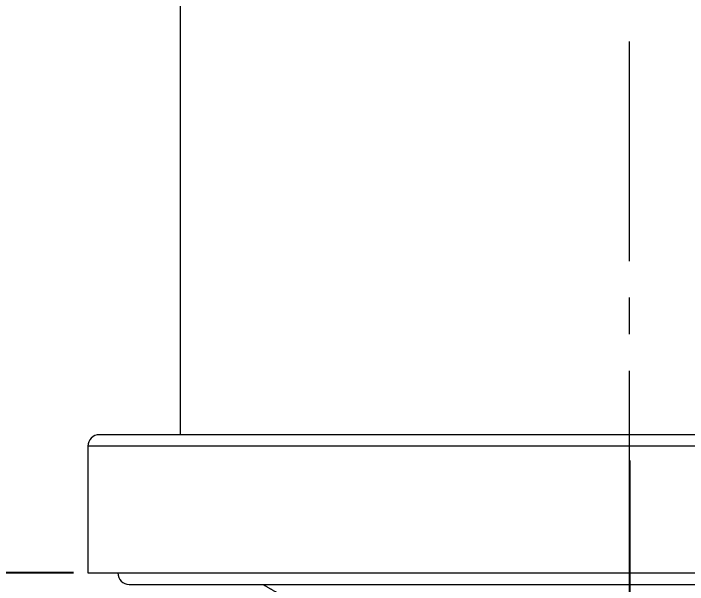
# Model space of a CAD drawing. Header units: millimetres. Extents: x 12315 to 13087, y 1034 to 1580.
# Drawn here: x 12828.6 to 12857.85, y 1217.82 to 1242.59 of the extents above; entities that cross this region are included whole.
import ezdxf

# ---------------------------------------------------------------- set-up
doc = ezdxf.new("R2010")
doc.units = ezdxf.units.MM
doc.linetypes.add('CENTER2', pattern=[28.575, 19.05, -3.175, 3.175, -3.175])
doc.linetypes.add('CENTERX2', pattern=[101.6, 63.5, -12.7, 12.7, -12.7])
doc.layers.add('CENTER', color=1, linetype='CENTERX2', lineweight=15)
doc.layers.add('DIM_', color=5, linetype='Continuous', lineweight=9)
doc.styles.get("Standard").update_dxf_attribs({"font": 'arial.ttf'})
doc.dimstyles.new('사본(2) STANDARD', dxfattribs={"dimscale": 0, "dimtxt": 4, "dimasz": 4, "dimexe": 1.25, "dimexo": 0.625, "dimgap": 1.5, "dimtad": 3, "dimtih": 1, "dimtoh": 1, "dimdec": 1, "dimzin": 9, "dimdsep": 46, "dimtxsty": 'Standard', "dimcen": 2.5, "dimclrd": 5, "dimclre": 5, "dimclrt": 5, "dimadec": 0, "dimazin": 0, "dimtfac": 1, "dimtdec": 1, "dimtmove": 0, "dimatfit": 3, "dimfxl": 1.25, "dimtfill": 1, "dimtolj": 1, "dimtzin": 0, "dimarcsym": 0})

# ---------------------------------------------------------------- blocks, each defined once
blk = doc.blocks.new('*D1')
at = {"layer": 'Defpoints', "color": 0, "transparency": 16777216}
for p in [(12730.826, 1299.32), (12678.235, 1218.32), (12831.826, 1218.32)]:
    blk.add_point(p, dxfattribs=at)
at = {"layer": 'DIM_', "color": 5, "lineweight": -2, "transparency": 16777216}
for p, q in [((12730.201, 1299.32), (12676.985, 1299.32)), ((12678.235, 1295.32), (12678.235, 1262.363)), ((12678.235, 1222.32), (12678.235, 1255.278)), ((12831.201, 1218.32), (12676.985, 1218.32))]:
    blk.add_line(p, q, dxfattribs=at)
at = {"layer": 'DIM_', "color": 5, "transparency": 16777216}
for points in [[(12677.569, 1295.32), (12678.902, 1295.32), (12678.235, 1299.32)], [(12677.569, 1222.32), (12678.902, 1222.32), (12678.235, 1218.32)]]:
    blk.add_solid(points, dxfattribs=at)
at = {"layer": 'DIM_', "color": 5, "transparency": 16777216, "insert": (12678.235, 1258.82), "char_height": 4, "attachment_point": 5, "bg_fill": 3, "box_fill_scale": 1.1, "bg_fill_color": 256, "bg_fill_true_color": 13158600, "bg_fill_transparency": 0}
blk.add_mtext('\\A1;81', dxfattribs=at)
blk = doc.blocks.new('*D5')
at = {"layer": 'Defpoints', "color": 0, "transparency": 16777216}
for p in [(12855.326, 1223.82), (12684.061, 1218.32), (12855.326, 1188.87)]:
    blk.add_point(p, dxfattribs=at)
at = {"layer": 'DIM_', "color": 5, "lineweight": -2, "transparency": 16777216}
for p, q in [((12855.326, 1223.195), (12855.326, 1187.62)), ((12684.061, 1217.695), (12684.061, 1187.62)), ((12688.061, 1188.87), (12761.633, 1188.87)), ((12851.326, 1188.87), (12777.754, 1188.87))]:
    blk.add_line(p, q, dxfattribs=at)
at = {"layer": 'DIM_', "color": 5, "transparency": 16777216}
for points in [[(12688.061, 1189.537), (12688.061, 1188.203), (12684.061, 1188.87)], [(12851.326, 1189.537), (12851.326, 1188.203), (12855.326, 1188.87)]]:
    blk.add_solid(points, dxfattribs=at)
at = {"layer": 'DIM_', "color": 5, "transparency": 16777216, "insert": (12769.693, 1188.87), "char_height": 4, "attachment_point": 5, "bg_fill": 3, "box_fill_scale": 1.1, "bg_fill_color": 256, "bg_fill_true_color": 13158600, "bg_fill_transparency": 0}
blk.add_mtext('\\A1;171.3', dxfattribs=at)
blk = doc.blocks.new('*D8')
at = {"layer": 'Defpoints', "color": 0, "transparency": 16777216}
for p in [(12855.326, 1385.199), (12738.62, 1312.82), (12767.232, 1272.924), (12684.061, 1218.32), (12855.326, 1146.128)]:
    blk.add_point(p, dxfattribs=at)
at = {"layer": 'DIM_', "color": 5, "lineweight": -2, "transparency": 16777216}
for start, end in [(240.88979, 253.74752), (256.24518, 269.1102)]:
    blk.add_arc((12855.326, 1514.961), 257.57, start, end, dxfattribs=at)
at = {"layer": 'DIM_', "color": 5, "transparency": 16777216}
for points in [[(12729.691, 1289.345), (12730.349, 1290.505), (12726.541, 1291.898)], [(12851.331, 1258.088), (12851.321, 1256.755), (12855.326, 1257.39)]]:
    blk.add_solid(points, dxfattribs=at)
at = {"layer": 'DIM_', "color": 5, "transparency": 16777216, "insert": (12788.662, 1266.167), "char_height": 4, "attachment_point": 5, "bg_fill": 3, "box_fill_scale": 1.1, "bg_fill_color": 256, "bg_fill_true_color": 13158600, "bg_fill_transparency": 0}
blk.add_mtext('\\A1;30°', dxfattribs=at)

msp = doc.modelspace()

# ---------------------------------------------------------------- linework, layer by layer
at = {"linetype": 'Continuous', "lineweight": 18}
for p, q in [((12835.826, 1315.819), (12835.826, 1224.32)), ((12878.326, 1224.32), (12832.326, 1224.32)), ((12831.826, 1223.82), (12831.826, 1218.32)), ((12831.826, 1218.32), (12878.826, 1218.32)), ((12833.624, 1217.82), (12855.326, 1217.82)), ((12855.326, 1217.82), (12877.028, 1217.82))]:
    msp.add_line(p, q, dxfattribs=at)
at = {"linetype": 'Continuous', "lineweight": 13}
for p, q in [((12878.826, 1223.82), (12831.826, 1223.82)), ((12855.326, 1218.32), (12855.326, 1217.82))]:
    msp.add_line(p, q, dxfattribs=at)
at = {"linetype": 'Continuous', "lineweight": 18}
for centre, start, end in [((12832.326, 1223.82), 89.9875, 180), ((12833.624, 1218.32), 180, 270)]:
    msp.add_arc(centre, 0.5, start, end, dxfattribs=at)
msp.add_open_spline([(12839.426, 1217.821), (12839.784, 1217.614), (12840.142, 1217.407)], degree=2, dxfattribs=at)
at = {"layer": 'CENTER', "color": 1, "linetype": 'CENTER2', "ltscale": 0.5}
msp.add_line((12855.326, 1146.128), (12855.326, 1385.199), dxfattribs=at)

# ---------------------------------------------------------------- next in the draw order: dimensions: what is measured, and where the dimension line sits
at = {"layer": 'DIM_'}
dim = msp.add_linear_dim(base=(12678.235, 1218.32), p1=(12730.826, 1299.32), p2=(12831.826, 1218.32), angle=90, dimstyle='사본(2) STANDARD', override={"dimscale": 1, "dimtad": 0}, dxfattribs=at)
dim.commit()
dim.dimension.update_dxf_attribs({"geometry": '*D1', "text_midpoint": (12678.235, 1258.82)})

# ---------------------------------------------------------------- next in the draw order: dimensions: what is measured, and where the dimension line sits
dim = msp.add_linear_dim(base=(12855.326, 1188.87), p1=(12684.061, 1218.32), p2=(12855.326, 1223.82), dimstyle='사본(2) STANDARD', override={"dimscale": 1, "dimtad": 0}, dxfattribs=at)
dim.commit()
dim.dimension.update_dxf_attribs({"geometry": '*D5', "text_midpoint": (12769.693, 1188.87)})

# ---------------------------------------------------------------- next in the draw order: dimensions: what is measured, and where the dimension line sits
dim = msp.add_angular_dim_2l(base=(12767.232, 1272.924), line1=((12855.326, 1146.128), (12855.326, 1385.199)), line2=((12738.62, 1312.82), (12684.061, 1218.32)), dimstyle='사본(2) STANDARD', override={"dimscale": 1, "dimtad": 0}, dxfattribs=at)
dim.commit()
dim.dimension.update_dxf_attribs({"geometry": '*D8', "text_midpoint": (12788.662, 1266.167)})

doc.saveas('drawing.dxf')
